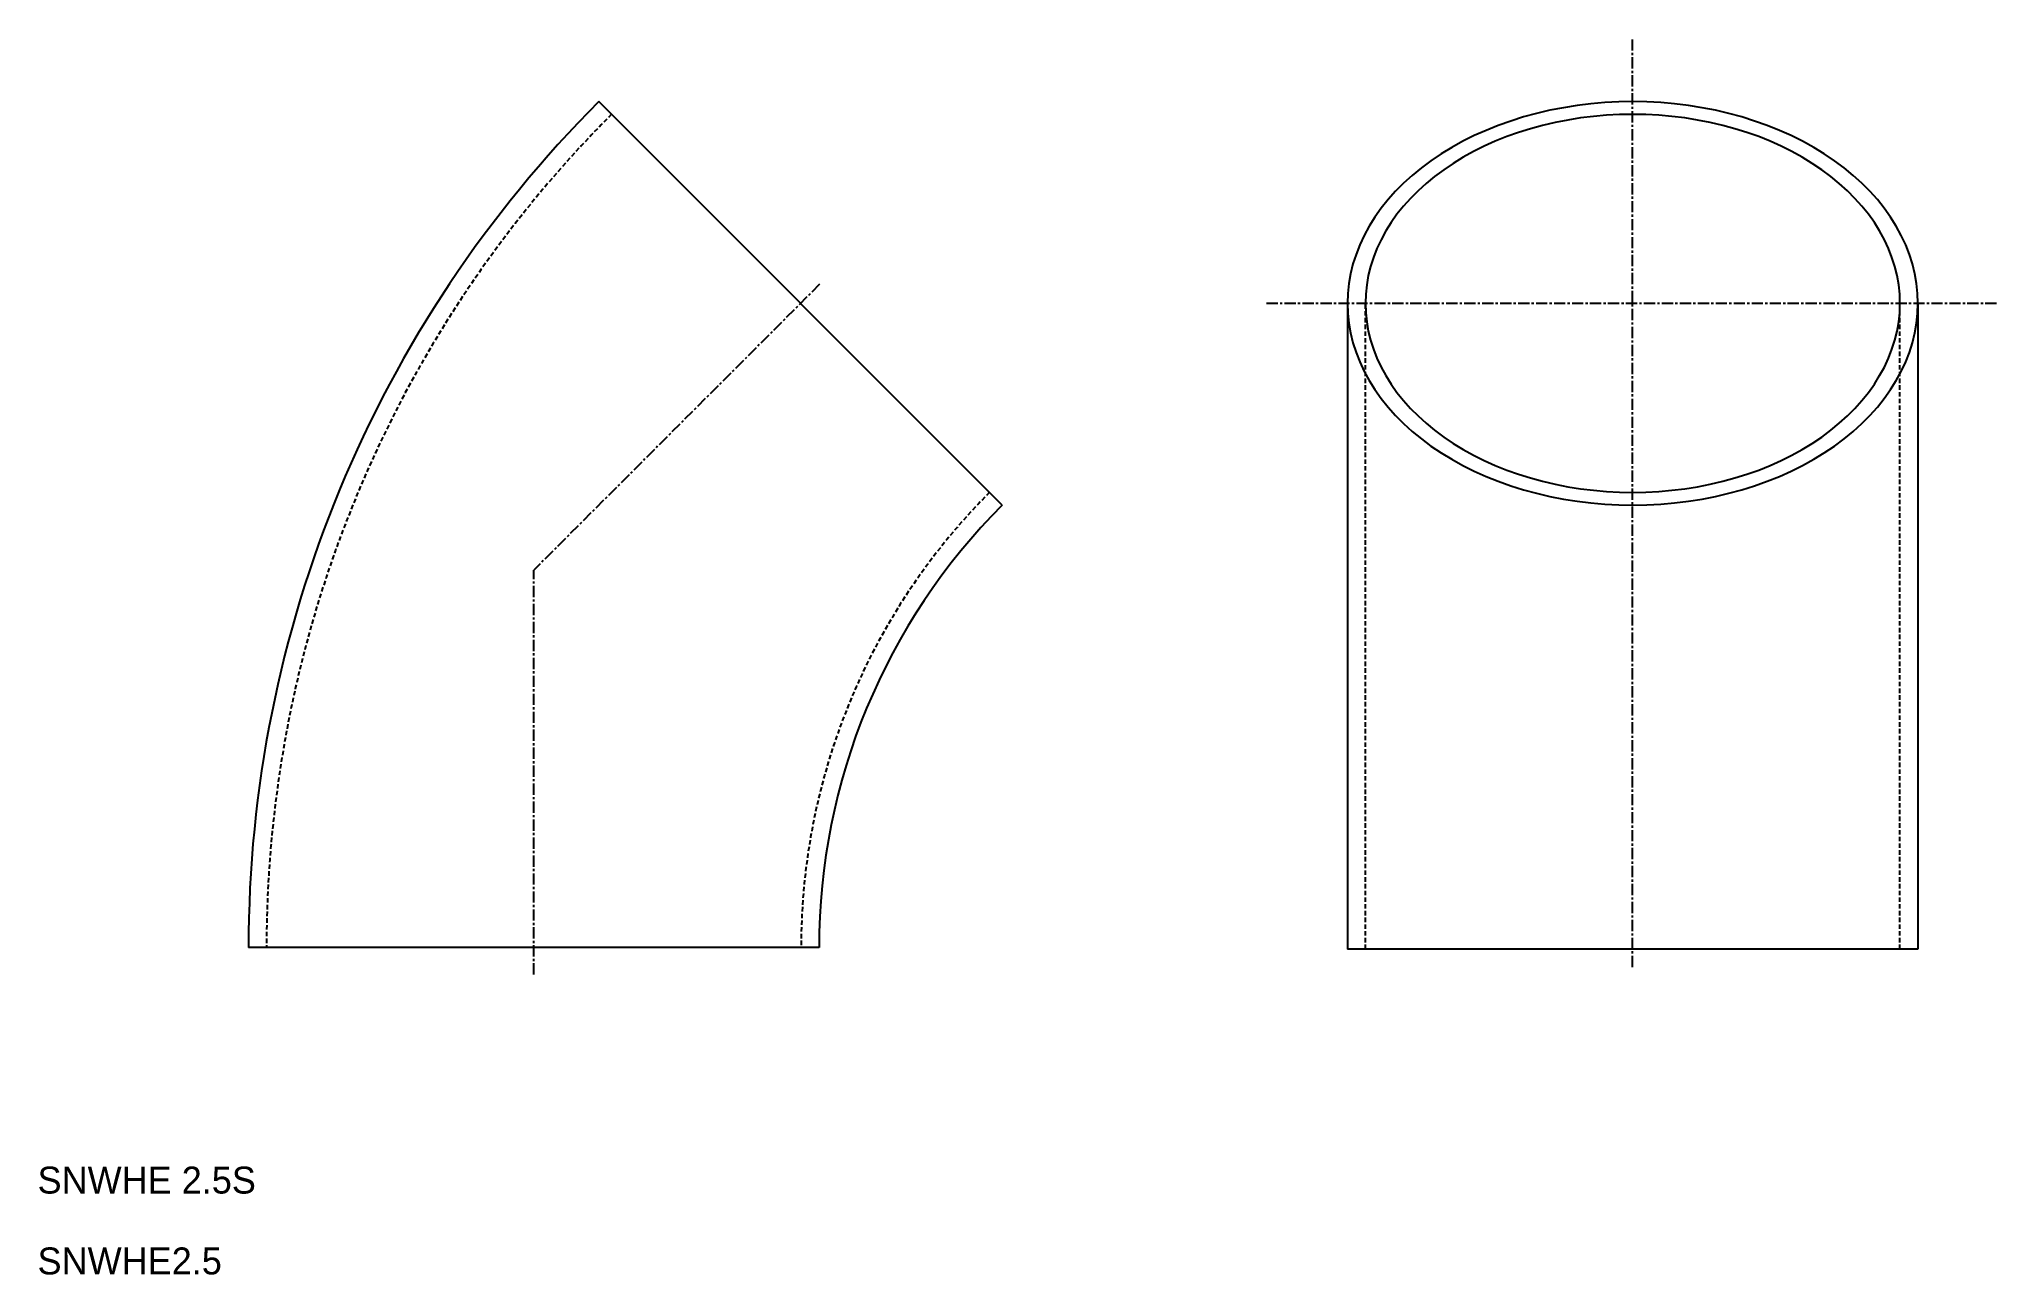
# Model space of a CAD drawing. Extents: x 0 to 218, y 1 to 138.
import ezdxf
from ezdxf.enums import TextEntityAlignment as Align

# ---------------------------------------------------------------- set-up
doc = ezdxf.new("R2010")
doc.units = 0
doc.linetypes.add('CENTER', pattern=[2, 1.25, -0.25, 0.25, -0.25])
doc.linetypes.add('DASHED', pattern=[0.75, 0.5, -0.25])
doc.layers.get('0').update_dxf_attribs({"linetype": 'CONTINUOUS'})
doc.layers.add('CENTER', color=1, linetype='CENTER')

msp = doc.modelspace()

# ---------------------------------------------------------------- linework, layer by layer
at = {"color": 7, "linetype": 'CONTINUOUS'}
for p, q in [((107.38, 86.53), (62.48, 131.43)), ((145.79, 108.98), (145.79, 37.11)), ((209.29, 108.98), (209.29, 37.11)), ((86.98, 37.28), (23.48, 37.28)), ((209.29, 37.11), (145.79, 37.11))]:
    msp.add_line(p, q, dxfattribs=at)
at = {"color": 3, "linetype": 'DASHED'}
for p, q in [((147.79, 37.11), (147.79, 108.98)), ((207.29, 37.11), (207.29, 108.98))]:
    msp.add_line(p, q, dxfattribs=at)
at = {"color": 7, "linetype": 'CONTINUOUS'}
for points in [[(145.79, 108.98, 0), (145.83, 107.88, 0), (145.95, 106.78, 0), (146.14, 105.68, 0), (146.4, 104.6, 0), (146.75, 103.52, 0), (147.16, 102.46, 0), (147.65, 101.41, 0), (148.21, 100.39, 0), (148.84, 99.38, 0), (149.54, 98.39, 0), (150.31, 97.43, 0), (151.15, 96.5, 0), (152.04, 95.6, 0), (153, 94.73, 0), (154.02, 93.9, 0), (155.09, 93.1, 0), (156.22, 92.34, 0), (157.4, 91.62, 0), (158.63, 90.94, 0), (159.91, 90.31, 0), (161.22, 89.72, 0), (162.58, 89.18, 0), (163.97, 88.68, 0), (165.39, 88.23, 0), (166.85, 87.84, 0), (168.33, 87.49, 0), (169.83, 87.2, 0), (171.35, 86.96, 0), (172.88, 86.77, 0), (174.43, 86.63, 0), (175.99, 86.55, 0), (177.54, 86.53, 0), (179.1, 86.55, 0), (180.66, 86.63, 0), (182.2, 86.77, 0), (183.74, 86.96, 0), (185.26, 87.2, 0), (186.76, 87.49, 0), (188.24, 87.84, 0), (189.69, 88.23, 0), (191.12, 88.68, 0), (192.51, 89.18, 0), (193.87, 89.72, 0), (195.18, 90.31, 0), (196.46, 90.94, 0), (197.69, 91.62, 0), (198.87, 92.34, 0), (200, 93.1, 0), (201.07, 93.9, 0), (202.09, 94.73, 0), (203.05, 95.6, 0), (203.94, 96.5, 0), (204.78, 97.43, 0), (205.54, 98.39, 0), (206.25, 99.38, 0), (206.88, 100.39, 0), (207.44, 101.41, 0), (207.93, 102.46, 0), (208.34, 103.52, 0), (208.68, 104.6, 0), (208.95, 105.68, 0), (209.14, 106.78, 0), (209.26, 107.88, 0), (209.29, 108.98, 0), (209.26, 110.08, 0), (209.14, 111.18, 0), (208.95, 112.27, 0), (208.68, 113.36, 0), (208.34, 114.43, 0), (207.93, 115.49, 0), (207.44, 116.54, 0), (206.88, 117.57, 0), (206.25, 118.58, 0), (205.54, 119.56, 0), (204.78, 120.52, 0), (203.94, 121.45, 0), (203.05, 122.35, 0), (202.09, 123.22, 0), (201.07, 124.05, 0), (200, 124.85, 0), (198.87, 125.61, 0), (197.69, 126.33, 0), (196.46, 127.01, 0), (195.18, 127.64, 0), (193.87, 128.23, 0), (192.51, 128.78, 0), (191.12, 129.27, 0), (189.69, 129.72, 0), (188.24, 130.12, 0), (186.76, 130.46, 0), (185.26, 130.75, 0), (183.74, 131, 0), (182.2, 131.18, 0), (180.66, 131.32, 0), (179.1, 131.4, 0), (177.54, 131.43, 0), (175.99, 131.4, 0), (174.43, 131.32, 0), (172.88, 131.18, 0), (171.35, 131, 0), (169.83, 130.75, 0), (168.33, 130.46, 0), (166.85, 130.12, 0), (165.39, 129.72, 0), (163.97, 129.27, 0), (162.58, 128.78, 0), (161.22, 128.23, 0), (159.91, 127.64, 0), (158.63, 127.01, 0), (157.4, 126.33, 0), (156.22, 125.61, 0), (155.09, 124.85, 0), (154.02, 124.05, 0), (153, 123.22, 0), (152.04, 122.35, 0), (151.15, 121.45, 0), (150.31, 120.52, 0), (149.54, 119.56, 0), (148.84, 118.58, 0), (148.21, 117.57, 0), (147.65, 116.54, 0), (147.16, 115.49, 0), (146.75, 114.43, 0), (146.4, 113.36, 0), (146.14, 112.27, 0), (145.95, 111.18, 0), (145.83, 110.08, 0), (145.79, 108.98, 0)], [(147.79, 108.98, 0), (147.83, 107.94, 0), (147.94, 106.92, 0), (148.12, 105.89, 0), (148.37, 104.87, 0), (148.69, 103.86, 0), (149.07, 102.87, 0), (149.53, 101.89, 0), (150.06, 100.93, 0), (150.65, 99.98, 0), (151.31, 99.06, 0), (152.03, 98.16, 0), (152.81, 97.29, 0), (153.65, 96.45, 0), (154.55, 95.63, 0), (155.5, 94.85, 0), (156.51, 94.1, 0), (157.56, 93.39, 0), (158.67, 92.72, 0), (159.82, 92.08, 0), (161.02, 91.49, 0), (162.25, 90.93, 0), (163.52, 90.42, 0), (164.82, 89.96, 0), (166.16, 89.54, 0), (167.52, 89.17, 0), (168.91, 88.85, 0), (170.31, 88.57, 0), (171.74, 88.34, 0), (173.18, 88.17, 0), (174.63, 88.04, 0), (176.08, 87.97, 0), (177.54, 87.94, 0), (179, 87.97, 0), (180.46, 88.04, 0), (181.91, 88.17, 0), (183.35, 88.34, 0), (184.77, 88.57, 0), (186.18, 88.85, 0), (187.57, 89.17, 0), (188.93, 89.54, 0), (190.26, 89.96, 0), (191.57, 90.42, 0), (192.84, 90.93, 0), (194.07, 91.49, 0), (195.27, 92.08, 0), (196.42, 92.72, 0), (197.52, 93.39, 0), (198.58, 94.1, 0), (199.59, 94.85, 0), (200.54, 95.63, 0), (201.44, 96.45, 0), (202.28, 97.29, 0), (203.06, 98.16, 0), (203.78, 99.06, 0), (204.44, 99.98, 0), (205.03, 100.93, 0), (205.56, 101.89, 0), (206.01, 102.87, 0), (206.4, 103.86, 0), (206.72, 104.87, 0), (206.97, 105.89, 0), (207.15, 106.92, 0), (207.26, 107.94, 0), (207.29, 108.98, 0), (207.26, 110.01, 0), (207.15, 111.04, 0), (206.97, 112.06, 0), (206.72, 113.08, 0), (206.4, 114.09, 0), (206.01, 115.08, 0), (205.56, 116.06, 0), (205.03, 117.03, 0), (204.44, 117.97, 0), (203.78, 118.89, 0), (203.06, 119.79, 0), (202.28, 120.66, 0), (201.44, 121.51, 0), (200.54, 122.32, 0), (199.59, 123.1, 0), (198.58, 123.85, 0), (197.52, 124.56, 0), (196.42, 125.24, 0), (195.27, 125.87, 0), (194.07, 126.47, 0), (192.84, 127.02, 0), (191.57, 127.53, 0), (190.26, 127.99, 0), (188.93, 128.41, 0), (187.57, 128.78, 0), (186.18, 129.11, 0), (184.77, 129.38, 0), (183.35, 129.61, 0), (181.91, 129.78, 0), (180.46, 129.91, 0), (179, 129.99, 0), (177.54, 130.01, 0), (176.08, 129.99, 0), (174.63, 129.91, 0), (173.18, 129.78, 0), (171.74, 129.61, 0), (170.31, 129.38, 0), (168.91, 129.11, 0), (167.52, 128.78, 0), (166.16, 128.41, 0), (164.82, 127.99, 0), (163.52, 127.53, 0), (162.25, 127.02, 0), (161.02, 126.47, 0), (159.82, 125.87, 0), (158.67, 125.24, 0), (157.56, 124.56, 0), (156.51, 123.85, 0), (155.5, 123.1, 0), (154.55, 122.32, 0), (153.65, 121.51, 0), (152.81, 120.66, 0), (152.03, 119.79, 0), (151.31, 118.89, 0), (150.65, 117.97, 0), (150.06, 117.03, 0), (149.53, 116.06, 0), (149.07, 115.08, 0), (148.69, 114.09, 0), (148.37, 113.08, 0), (148.12, 112.06, 0), (147.94, 111.04, 0), (147.83, 110.01, 0), (147.79, 108.98, 0)]]:
    msp.add_polyline3d(points, dxfattribs=at)
for radius in [133.15, 69.65]:
    msp.add_arc((156.63, 37.28), radius, 135, 180, dxfattribs=at)
at = {"color": 3, "linetype": 'DASHED'}
for radius in [131.15, 71.65]:
    msp.add_arc((156.63, 37.28), radius, 135, 180, dxfattribs=at)
at = {"layer": 'CENTER', "color": 1, "linetype": 'CENTER'}
for p, q in [((177.54, 35.11), (177.54, 138.38)), ((87.05, 111.1), (55.23, 79.28)), ((136.79, 108.98), (218.29, 108.98)), ((55.23, 34.28), (55.23, 79.28))]:
    msp.add_line(p, q, dxfattribs=at)

# ---------------------------------------------------------------- texts
for s, p in [('SNWHE 2.5S', (0, 9)), ('SNWHE2.5', (0, 0))]:
    msp.add_text(s, height=3).set_placement(p, align=Align.BOTTOM_LEFT)

doc.saveas('drawing.dxf')
